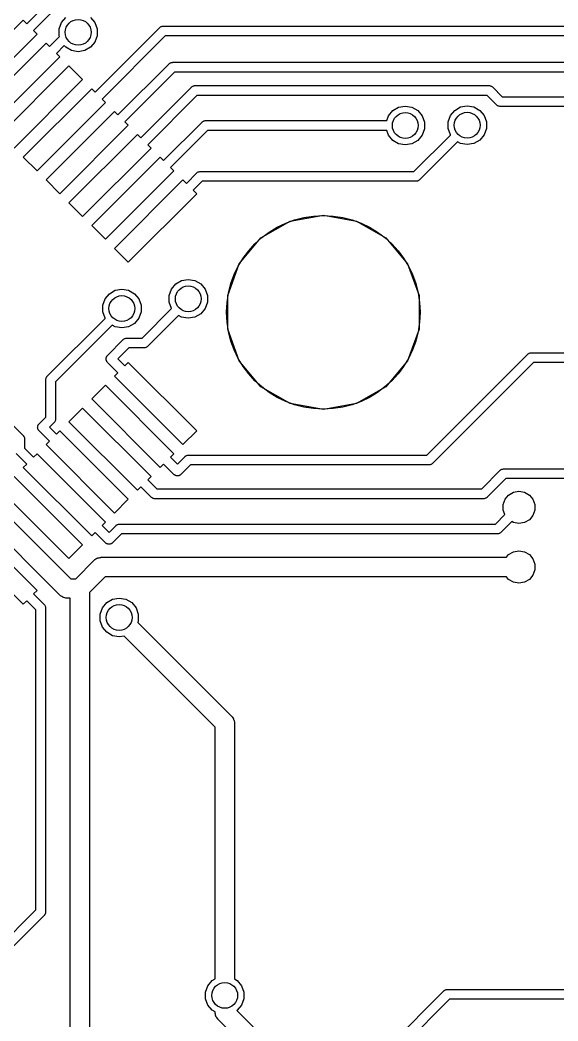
# Model space of a CAD drawing. Extents: x 0 to 100, y -163 to 0.
# Drawn here: x 57.8 to 66.14, y -85.99 to -70.47 of the extents above; entities that cross this region are included whole.
import ezdxf

# ---------------------------------------------------------------- set-up
doc = ezdxf.new("R2010")
doc.units = 0
doc.header["$MEASUREMENT"] = 0
doc.layers.add('BLACK', color=7, linetype='CONTINUOUS')

msp = doc.modelspace()

# ---------------------------------------------------------------- linework, layer by layer
at = {"layer": 'Black'}
for p, q in [((57.9011, -70.5267), (62.1973, -66.2304)), ((62.2828, -66.3605), (58.0088, -70.6344)), ((58.4382, -70.5097), (58.5054, -70.4296)), ((58.8926, -70.4296), (58.9598, -70.5097)), ((56.7882, -71.5352), (57.8489, -70.4745)), ((57.8489, -70.4745), (57.9011, -70.5267)), ((58.4024, -70.608), (58.4382, -70.5097)), ((58.9598, -70.5097), (58.9956, -70.608)), ((58.9618, -71.5874), (59.9636, -70.5855)), ((59.9636, -70.5855), (59.9664, -70.5836)), ((59.9664, -70.5836), (59.9685, -70.581)), ((59.9685, -70.581), (59.9771, -70.5761)), ((59.9771, -70.5761), (59.9853, -70.5703)), ((59.9853, -70.5703), (59.9885, -70.5695)), ((59.9885, -70.5695), (59.9914, -70.5678)), ((59.9914, -70.5678), (60.0012, -70.5661)), ((60.0012, -70.5661), (60.0109, -70.5635)), ((60.0109, -70.5635), (60.0142, -70.5638)), ((60.0142, -70.5638), (60.0175, -70.5632)), ((60.0175, -70.5632), (72.0501, -70.5632)), ((58.061, -70.6866), (57.0004, -71.7473)), ((58.0088, -70.6344), (58.061, -70.6866)), ((58.2547, -70.8803), (58.4077, -70.7272)), ((58.4024, -70.7126), (58.4024, -70.608)), ((58.4077, -70.7272), (58.4024, -70.7126)), ((58.9956, -70.7126), (58.9598, -70.8109)), ((58.9956, -70.608), (58.9956, -70.7126)), ((60.0491, -70.7156), (59.0695, -71.6951)), ((72.1263, -70.7156), (60.0491, -70.7156)), ((57.1418, -71.8887), (58.2024, -70.8281)), ((58.2024, -70.8281), (58.2547, -70.8803)), ((58.4845, -70.866), (58.3624, -70.988)), ((58.5054, -70.891), (58.4845, -70.866)), ((58.596, -70.9433), (58.5054, -70.891)), ((58.8926, -70.891), (58.802, -70.9433)), ((58.9598, -70.8109), (58.8926, -70.891)), ((58.4146, -71.0402), (57.3539, -72.1009)), ((58.3624, -70.988), (58.4146, -71.0402)), ((58.699, -70.9614), (58.596, -70.9433)), ((58.802, -70.9433), (58.699, -70.9614)), ((57.4953, -72.2423), (58.556, -71.1816)), ((58.556, -71.1816), (58.7681, -71.3938)), ((59.3153, -71.9409), (60.1085, -71.1476)), ((60.1085, -71.1476), (60.1113, -71.1457)), ((60.1113, -71.1457), (60.1134, -71.1431)), ((60.1134, -71.1431), (60.122, -71.1381)), ((60.122, -71.1381), (60.1302, -71.1324)), ((60.1302, -71.1324), (60.1334, -71.1316)), ((60.1334, -71.1316), (60.1363, -71.1299)), ((60.1363, -71.1299), (60.1461, -71.1282)), ((60.1461, -71.1282), (60.1558, -71.1256)), ((60.1558, -71.1256), (60.1591, -71.1259)), ((60.1591, -71.1259), (60.1624, -71.1253)), ((60.1624, -71.1253), (69.1569, -71.1253)), ((60.194, -71.2777), (59.423, -72.0486)), ((69.1569, -71.2777), (60.194, -71.2777)), ((58.7681, -71.3938), (57.7075, -72.4544)), ((59.6689, -72.2945), (60.4546, -71.5087)), ((60.4546, -71.5087), (60.4574, -71.5068)), ((60.4574, -71.5068), (60.4595, -71.5042)), ((60.4595, -71.5042), (60.4681, -71.4993)), ((60.4681, -71.4993), (60.4763, -71.4935)), ((60.4763, -71.4935), (60.4795, -71.4927)), ((60.4795, -71.4927), (60.4824, -71.491)), ((60.4824, -71.491), (60.4922, -71.4893)), ((60.4922, -71.4893), (60.5019, -71.4867)), ((60.5019, -71.4867), (60.5052, -71.487)), ((60.5052, -71.487), (60.5085, -71.4864)), ((60.5085, -71.4864), (65.0708, -71.4864)), ((65.0708, -71.4864), (65.0741, -71.487)), ((65.0741, -71.487), (65.0774, -71.4867)), ((65.0774, -71.4867), (65.0871, -71.4893)), ((65.0871, -71.4893), (65.0969, -71.491)), ((65.0969, -71.491), (65.0998, -71.4927)), ((65.0998, -71.4927), (65.103, -71.4935)), ((65.103, -71.4935), (65.1112, -71.4993)), ((65.1112, -71.4993), (65.1198, -71.5042)), ((65.1198, -71.5042), (65.1219, -71.5068)), ((65.1219, -71.5068), (65.1247, -71.5087)), ((65.1247, -71.5087), (65.2738, -71.6578)), ((57.8489, -72.5958), (58.9095, -71.5352)), ((58.9095, -71.5352), (58.9618, -71.5874)), ((60.5401, -71.6388), (59.7766, -72.4022)), ((65.0392, -71.6388), (60.5401, -71.6388)), ((65.1883, -71.7879), (65.0392, -71.6388)), ((65.2738, -71.6578), (71.1193, -71.6578)), ((59.1217, -71.7473), (58.061, -72.808)), ((59.0695, -71.6951), (59.1217, -71.7473)), ((63.5758, -71.8738), (63.6664, -71.8215)), ((63.6664, -71.8215), (63.7694, -71.8034)), ((63.7694, -71.8034), (63.8724, -71.8215)), ((63.8724, -71.8215), (63.963, -71.8738)), ((64.5358, -71.8697), (64.6264, -71.8174)), ((64.6264, -71.8174), (64.7294, -71.7993)), ((64.7294, -71.7993), (64.8324, -71.8174)), ((64.8324, -71.8174), (64.923, -71.8697)), ((65.1911, -71.7898), (65.1883, -71.7879)), ((65.1932, -71.7924), (65.1911, -71.7898)), ((65.2018, -71.7973), (65.1932, -71.7924)), ((65.21, -71.8031), (65.2018, -71.7973)), ((65.2132, -71.8039), (65.21, -71.8031)), ((65.2161, -71.8056), (65.2132, -71.8039)), ((65.2259, -71.8073), (65.2161, -71.8056)), ((65.2356, -71.8099), (65.2259, -71.8073)), ((65.2389, -71.8096), (65.2356, -71.8099)), ((65.2422, -71.8102), (65.2389, -71.8096)), ((71.1509, -71.8102), (65.2422, -71.8102)), ((58.2024, -72.9494), (59.2631, -71.8887)), ((59.2631, -71.8887), (59.3153, -71.9409)), ((63.4815, -72.0283), (63.5086, -71.9539)), ((63.5086, -71.9539), (63.5758, -71.8738)), ((63.963, -71.8738), (64.0302, -71.9539)), ((64.0302, -71.9539), (64.066, -72.0522)), ((64.4328, -72.0481), (64.4686, -71.9498)), ((64.4686, -71.9498), (64.5358, -71.8697)), ((64.923, -71.8697), (64.9902, -71.9498)), ((64.9902, -71.9498), (65.026, -72.0481)), ((59.4752, -72.1009), (58.4146, -73.1615)), ((59.423, -72.0486), (59.4752, -72.1009)), ((60.0224, -72.648), (60.6197, -72.0506)), ((60.6197, -72.0506), (60.6225, -72.0487)), ((60.6225, -72.0487), (60.6246, -72.0461)), ((60.6246, -72.0461), (60.6332, -72.0412)), ((60.6332, -72.0412), (60.6414, -72.0354)), ((60.6414, -72.0354), (60.6446, -72.0346)), ((60.6446, -72.0346), (60.6475, -72.0329)), ((60.6475, -72.0329), (60.6573, -72.0312)), ((60.6573, -72.0312), (60.667, -72.0286)), ((60.667, -72.0286), (60.6703, -72.0289)), ((60.6703, -72.0289), (60.6736, -72.0283)), ((60.6736, -72.0283), (63.4815, -72.0283)), ((64.066, -72.0522), (64.066, -72.1568)), ((64.4328, -72.1527), (64.4328, -72.0481)), ((65.026, -72.0481), (65.026, -72.1527)), ((58.556, -73.3029), (59.6167, -72.2423)), ((59.6167, -72.2423), (59.6689, -72.2945)), ((60.7052, -72.1807), (60.1301, -72.7557)), ((63.4815, -72.1807), (60.7052, -72.1807)), ((63.5086, -72.2551), (63.4815, -72.1807)), ((63.5758, -72.3352), (63.5086, -72.2551)), ((63.9046, -72.8174), (64.4697, -72.2523)), ((64.0302, -72.2551), (63.963, -72.3352)), ((64.066, -72.1568), (64.0302, -72.2551)), ((64.4686, -72.251), (64.4328, -72.1527)), ((64.4697, -72.2523), (64.4686, -72.251)), ((64.9902, -72.251), (64.923, -72.3311)), ((65.026, -72.1527), (64.9902, -72.251)), ((59.8288, -72.4544), (58.7681, -73.5151)), ((59.7766, -72.4022), (59.8288, -72.4544)), ((63.6664, -72.3875), (63.5758, -72.3352)), ((63.7694, -72.4056), (63.6664, -72.3875)), ((63.8724, -72.3875), (63.7694, -72.4056)), ((63.963, -72.3352), (63.8724, -72.3875)), ((64.5806, -72.3569), (63.9901, -72.9475)), ((64.6264, -72.3834), (64.5806, -72.3569)), ((64.7294, -72.4015), (64.6264, -72.3834)), ((64.8324, -72.3834), (64.7294, -72.4015)), ((64.923, -72.3311), (64.8324, -72.3834)), ((58.061, -72.808), (57.8489, -72.5958)), ((58.9095, -73.6565), (59.9702, -72.5958)), ((59.9702, -72.5958), (60.0224, -72.648)), ((60.1301, -72.7557), (60.1823, -72.808)), ((60.1823, -72.808), (59.1217, -73.8686)), ((60.376, -73.0016), (60.5378, -72.8397)), ((60.5378, -72.8397), (60.5406, -72.8378)), ((60.5406, -72.8378), (60.5427, -72.8352)), ((60.5427, -72.8352), (60.5513, -72.8302)), ((60.5513, -72.8302), (60.5595, -72.8245)), ((60.5595, -72.8245), (60.5627, -72.8237)), ((60.5627, -72.8237), (60.5656, -72.822)), ((60.5656, -72.822), (60.5754, -72.8203)), ((60.5754, -72.8203), (60.5851, -72.8177)), ((60.5851, -72.8177), (60.5884, -72.818)), ((60.5884, -72.818), (60.5917, -72.8174)), ((60.5917, -72.8174), (63.9046, -72.8174)), ((58.4146, -73.1615), (58.2024, -72.9494)), ((59.2631, -74.01), (60.3238, -72.9494)), ((60.3238, -72.9494), (60.376, -73.0016)), ((60.6233, -72.9698), (60.4837, -73.1093)), ((63.9362, -72.9698), (60.6233, -72.9698)), ((63.9395, -72.9692), (63.9362, -72.9698)), ((63.9428, -72.9695), (63.9395, -72.9692)), ((63.9525, -72.9669), (63.9428, -72.9695)), ((63.9623, -72.9652), (63.9525, -72.9669)), ((63.9652, -72.9635), (63.9623, -72.9652)), ((63.9684, -72.9627), (63.9652, -72.9635)), ((63.9766, -72.9569), (63.9684, -72.9627)), ((63.9852, -72.952), (63.9766, -72.9569)), ((63.9873, -72.9494), (63.9852, -72.952)), ((63.9901, -72.9475), (63.9873, -72.9494)), ((60.5359, -73.1615), (59.4752, -74.2222)), ((60.4837, -73.1093), (60.5359, -73.1615)), ((58.7681, -73.5151), (58.556, -73.3029)), ((61.985, -73.5851), (62.5, -73.4943)), ((62.5, -73.4943), (63.015, -73.5851)), ((59.1217, -73.8686), (58.9095, -73.6565)), ((61.5321, -73.8465), (61.985, -73.5851)), ((63.015, -73.5851), (63.4679, -73.8465)), ((61.196, -74.2471), (61.5321, -73.8465)), ((63.4679, -73.8465), (63.804, -74.2471)), ((59.4752, -74.2222), (59.2631, -74.01)), ((55.1191, -74.1834), (57.847, -76.9113)), ((61.0171, -74.7385), (61.196, -74.2471)), ((63.804, -74.2471), (63.9829, -74.7385)), ((60.1447, -74.6408), (60.2119, -74.5607)), ((60.2119, -74.5607), (60.3025, -74.5084)), ((60.3025, -74.5084), (60.4055, -74.4903)), ((60.4055, -74.4903), (60.5085, -74.5084)), ((60.5085, -74.5084), (60.5991, -74.5607)), ((60.5991, -74.5607), (60.6663, -74.6408)), ((59.1158, -74.7917), (59.183, -74.7116)), ((59.183, -74.7116), (59.2736, -74.6593)), ((59.2736, -74.6593), (59.3766, -74.6412)), ((59.3766, -74.6412), (59.4796, -74.6593)), ((59.4796, -74.6593), (59.5702, -74.7116)), ((59.5702, -74.7116), (59.6374, -74.7917)), ((60.1089, -74.7391), (60.1447, -74.6408)), ((60.1089, -74.8437), (60.1089, -74.7391)), ((60.6663, -74.6408), (60.7021, -74.7391)), ((60.7021, -74.7391), (60.7021, -74.8437)), ((61.0171, -75.2615), (61.0171, -74.7385)), ((63.9829, -74.7385), (63.9829, -75.2615)), ((59.08, -74.89), (59.1158, -74.7917)), ((59.08, -74.9946), (59.08, -74.89)), ((59.6374, -74.7917), (59.6732, -74.89)), ((59.6732, -74.89), (59.6732, -74.9946)), ((60.1447, -74.942), (60.1089, -74.8437)), ((60.7021, -74.8437), (60.6663, -74.942)), ((58.2191, -75.992), (59.1169, -75.0942)), ((59.1158, -75.0929), (59.08, -74.9946)), ((59.1169, -75.0942), (59.1158, -75.0929)), ((59.6374, -75.0929), (59.5702, -75.173)), ((59.6732, -74.9946), (59.6374, -75.0929)), ((59.6886, -75.4005), (60.1458, -74.9433)), ((60.2567, -75.0479), (59.7741, -75.5306)), ((60.1458, -74.9433), (60.1447, -74.942)), ((60.3025, -75.0744), (60.2567, -75.0479)), ((60.4055, -75.0925), (60.3025, -75.0744)), ((60.5085, -75.0744), (60.4055, -75.0925)), ((60.5991, -75.0221), (60.5085, -75.0744)), ((60.6663, -74.942), (60.5991, -75.0221)), ((59.2278, -75.1988), (58.3492, -76.0775)), ((59.2736, -75.2253), (59.2278, -75.1988)), ((59.3766, -75.2434), (59.2736, -75.2253)), ((59.4796, -75.2253), (59.3766, -75.2434)), ((59.5702, -75.173), (59.4796, -75.2253)), ((59.4236, -75.4068), (59.4265, -75.4051)), ((59.4265, -75.4051), (59.4363, -75.4034)), ((59.4363, -75.4034), (59.446, -75.4008)), ((59.446, -75.4008), (59.4493, -75.4011)), ((59.4493, -75.4011), (59.4526, -75.4005)), ((59.4526, -75.4005), (59.6886, -75.4005)), ((61.196, -75.7529), (61.0171, -75.2615)), ((63.9829, -75.2615), (63.804, -75.7529)), ((59.1534, -75.6681), (59.3987, -75.4228)), ((59.4842, -75.5529), (59.3151, -75.722)), ((59.3987, -75.4228), (59.4015, -75.4209)), ((59.4015, -75.4209), (59.4036, -75.4183)), ((59.4036, -75.4183), (59.4122, -75.4133)), ((59.4122, -75.4133), (59.4204, -75.4076)), ((59.4204, -75.4076), (59.4236, -75.4068)), ((59.7202, -75.5529), (59.4842, -75.5529)), ((59.7235, -75.5523), (59.7202, -75.5529)), ((59.7268, -75.5526), (59.7235, -75.5523)), ((59.7365, -75.55), (59.7268, -75.5526)), ((59.7463, -75.5483), (59.7365, -75.55)), ((59.7492, -75.5466), (59.7463, -75.5483)), ((59.7524, -75.5458), (59.7492, -75.5466)), ((59.7606, -75.54), (59.7524, -75.5458)), ((59.7692, -75.5351), (59.7606, -75.54)), ((59.7713, -75.5325), (59.7692, -75.5351)), ((59.7741, -75.5306), (59.7713, -75.5325)), ((59.1314, -75.7154), (59.1331, -75.7089)), ((59.132, -75.722), (59.1314, -75.7154)), ((59.1331, -75.7089), (59.1337, -75.7023)), ((59.1337, -75.7023), (59.1365, -75.6962)), ((59.1365, -75.6962), (59.1382, -75.6898)), ((59.1382, -75.6898), (59.1421, -75.6843)), ((59.1421, -75.6843), (59.1449, -75.6783)), ((59.1449, -75.6783), (59.1496, -75.6736)), ((59.1496, -75.6736), (59.1534, -75.6681)), ((64.1057, -77.2131), (65.6689, -75.6499)), ((65.6689, -75.6499), (65.6717, -75.648)), ((65.6717, -75.648), (65.6738, -75.6454)), ((65.6738, -75.6454), (65.6824, -75.6404)), ((65.6824, -75.6404), (65.6906, -75.6347)), ((65.6906, -75.6347), (65.6938, -75.6339)), ((65.6938, -75.6339), (65.6967, -75.6322)), ((65.6967, -75.6322), (65.7065, -75.6305)), ((65.7065, -75.6305), (65.7162, -75.6279)), ((65.7162, -75.6279), (65.7195, -75.6282)), ((65.7195, -75.6282), (65.7228, -75.6276)), ((65.7228, -75.6276), (68.0852, -75.6276)), ((59.1314, -75.7286), (59.132, -75.722)), ((59.1331, -75.7351), (59.1314, -75.7286)), ((59.1337, -75.7417), (59.1331, -75.7351)), ((59.1365, -75.7478), (59.1337, -75.7417)), ((59.1382, -75.7542), (59.1365, -75.7478)), ((59.1421, -75.7597), (59.1382, -75.7542)), ((59.1449, -75.7657), (59.1421, -75.7597)), ((59.1496, -75.7704), (59.1449, -75.7657)), ((59.1534, -75.7759), (59.1496, -75.7704)), ((59.3153, -75.9378), (59.1534, -75.7759)), ((59.3151, -75.722), (59.4231, -75.83)), ((59.4231, -75.83), (59.4752, -75.7778)), ((59.4752, -75.7778), (60.5359, -76.8385)), ((61.5321, -76.1535), (61.196, -75.7529)), ((63.804, -75.7529), (63.4679, -76.1535)), ((65.7544, -75.78), (64.1912, -77.3432)), ((68.1168, -75.78), (65.7544, -75.78)), ((58.1997, -76.0296), (58.2014, -76.0198)), ((58.2014, -76.0198), (58.2031, -76.0169)), ((58.2031, -76.0169), (58.2039, -76.0137)), ((58.2039, -76.0137), (58.2097, -76.0055)), ((58.2097, -76.0055), (58.2146, -75.9969)), ((58.2146, -75.9969), (58.2172, -75.9948)), ((58.2172, -75.9948), (58.2191, -75.992)), ((59.2631, -75.9899), (59.3153, -75.9378)), ((60.3238, -77.0506), (59.2631, -75.9899)), ((58.1968, -76.0459), (58.1974, -76.0426)), ((58.1968, -76.6246), (58.1968, -76.0459)), ((58.1971, -76.0393), (58.1997, -76.0296)), ((58.1974, -76.0426), (58.1971, -76.0393)), ((58.3492, -76.0775), (58.3492, -76.6562)), ((58.9095, -76.3435), (59.1217, -76.1314)), ((59.1217, -76.1314), (60.1823, -77.192)), ((61.985, -76.4149), (61.5321, -76.1535)), ((63.4679, -76.1535), (63.015, -76.4149)), ((58.556, -76.6971), (58.7681, -76.4849)), ((58.7681, -76.4849), (59.8288, -77.5456)), ((59.9702, -77.4042), (58.9095, -76.3435)), ((62.5, -76.5057), (61.985, -76.4149)), ((63.015, -76.4149), (62.5, -76.5057)), ((58.0927, -76.7287), (58.1968, -76.6246)), ((58.0707, -76.776), (58.0724, -76.7695)), ((58.0713, -76.7826), (58.0707, -76.776)), ((58.0707, -76.7892), (58.0713, -76.7826)), ((58.0724, -76.7957), (58.0707, -76.7892)), ((58.0724, -76.7695), (58.073, -76.7629)), ((58.073, -76.8023), (58.0724, -76.7957)), ((58.073, -76.7629), (58.0758, -76.7568)), ((58.0758, -76.7568), (58.0775, -76.7504)), ((58.0775, -76.7504), (58.0814, -76.7449)), ((58.0814, -76.7449), (58.0842, -76.7389)), ((58.0842, -76.7389), (58.0889, -76.7342)), ((58.0889, -76.7342), (58.0927, -76.7287)), ((58.3269, -76.7101), (58.2544, -76.7826)), ((58.2544, -76.7826), (58.3624, -76.8907)), ((58.3288, -76.7073), (58.3269, -76.7101)), ((58.3314, -76.7052), (58.3288, -76.7073)), ((58.3364, -76.6966), (58.3314, -76.7052)), ((58.3421, -76.6884), (58.3364, -76.6966)), ((58.3429, -76.6852), (58.3421, -76.6884)), ((58.3446, -76.6823), (58.3429, -76.6852)), ((58.3463, -76.6725), (58.3446, -76.6823)), ((58.3489, -76.6628), (58.3463, -76.6725)), ((58.3492, -76.6562), (58.3486, -76.6595)), ((58.3486, -76.6595), (58.3489, -76.6628)), ((59.6167, -77.7577), (58.556, -76.6971)), ((57.847, -76.9113), (57.8489, -76.9141)), ((57.8489, -76.9141), (57.8515, -76.9162)), ((57.8515, -76.9162), (57.8564, -76.9248)), ((57.8564, -76.9248), (57.8622, -76.933)), ((57.8622, -76.933), (57.863, -76.9362)), ((57.863, -76.9362), (57.8647, -76.9391)), ((57.8647, -76.9391), (57.8664, -76.9489)), ((57.8664, -76.9489), (57.869, -76.9586)), ((58.0758, -76.8084), (58.073, -76.8023)), ((58.0775, -76.8148), (58.0758, -76.8084)), ((58.0814, -76.8203), (58.0775, -76.8148)), ((58.0842, -76.8263), (58.0814, -76.8203)), ((58.0889, -76.831), (58.0842, -76.8263)), ((58.0927, -76.8365), (58.0889, -76.831)), ((58.2546, -76.9984), (58.0927, -76.8365)), ((58.3624, -76.8907), (58.4146, -76.8385)), ((58.4146, -76.8385), (59.4752, -77.8991)), ((60.5359, -76.8385), (60.3238, -77.0506)), ((57.869, -76.9586), (57.8687, -76.9619)), ((57.8687, -76.9619), (57.8693, -76.9652)), ((57.8693, -76.9652), (57.8693, -77.1045)), ((57.8693, -77.1045), (58.0089, -77.2442)), ((58.2024, -77.0506), (58.2546, -76.9984)), ((59.2631, -78.1113), (58.2024, -77.0506)), ((57.9011, -77.3519), (57.7392, -77.19)), ((58.0089, -77.2442), (58.061, -77.192)), ((58.061, -77.192), (59.1217, -78.2527)), ((60.1823, -77.192), (60.1302, -77.2442)), ((60.1302, -77.2442), (60.2382, -77.3522)), ((60.2382, -77.3522), (60.355, -77.2354)), ((60.355, -77.2354), (60.3578, -77.2335)), ((60.3578, -77.2335), (60.3599, -77.2309)), ((60.3599, -77.2309), (60.3685, -77.2259)), ((60.3685, -77.2259), (60.3767, -77.2202)), ((60.3767, -77.2202), (60.3799, -77.2194)), ((60.3799, -77.2194), (60.3828, -77.2177)), ((60.3828, -77.2177), (60.3926, -77.216)), ((60.3926, -77.216), (60.4023, -77.2134)), ((60.4023, -77.2134), (60.4056, -77.2137)), ((60.4056, -77.2137), (60.4089, -77.2131)), ((60.4089, -77.2131), (64.1057, -77.2131)), ((58.0256, -78.2881), (57.1172, -77.3797)), ((57.8489, -77.4042), (57.9011, -77.3519)), ((58.9095, -78.4648), (57.8489, -77.4042)), ((60.0224, -77.352), (59.9702, -77.4042)), ((60.1843, -77.5139), (60.0224, -77.352)), ((60.4405, -77.3655), (60.2921, -77.5139)), ((64.1373, -77.3655), (60.4405, -77.3655)), ((64.1406, -77.3649), (64.1373, -77.3655)), ((64.1439, -77.3652), (64.1406, -77.3649)), ((64.1536, -77.3626), (64.1439, -77.3652)), ((64.1634, -77.3609), (64.1536, -77.3626)), ((64.1663, -77.3592), (64.1634, -77.3609)), ((64.1695, -77.3584), (64.1663, -77.3592)), ((64.1777, -77.3526), (64.1695, -77.3584)), ((64.1863, -77.3477), (64.1777, -77.3526)), ((64.1884, -77.3451), (64.1863, -77.3477)), ((64.1912, -77.3432), (64.1884, -77.3451)), ((57.7075, -77.5456), (58.7681, -78.6062)), ((59.8288, -77.5456), (59.7766, -77.5978)), ((60.1898, -77.5177), (60.1843, -77.5139)), ((60.1945, -77.5224), (60.1898, -77.5177)), ((60.2005, -77.5252), (60.1945, -77.5224)), ((60.206, -77.5291), (60.2005, -77.5252)), ((60.2124, -77.5308), (60.206, -77.5291)), ((60.2185, -77.5336), (60.2124, -77.5308)), ((60.2251, -77.5342), (60.2185, -77.5336)), ((60.2316, -77.5359), (60.2251, -77.5342)), ((60.2382, -77.5353), (60.2316, -77.5359)), ((60.2448, -77.5359), (60.2382, -77.5353)), ((60.2513, -77.5342), (60.2448, -77.5359)), ((60.2579, -77.5336), (60.2513, -77.5342)), ((60.264, -77.5308), (60.2579, -77.5336)), ((60.2704, -77.5291), (60.264, -77.5308)), ((60.2759, -77.5252), (60.2704, -77.5291)), ((60.2819, -77.5224), (60.2759, -77.5252)), ((60.2866, -77.5177), (60.2819, -77.5224)), ((60.2921, -77.5139), (60.2866, -77.5177)), ((64.9539, -77.7373), (65.2423, -77.4489)), ((65.2423, -77.4489), (65.2451, -77.447)), ((65.2451, -77.447), (65.2472, -77.4444)), ((65.2472, -77.4444), (65.2558, -77.4394)), ((65.2558, -77.4394), (65.264, -77.4337)), ((65.264, -77.4337), (65.2672, -77.4329)), ((65.2672, -77.4329), (65.2701, -77.4312)), ((65.2701, -77.4312), (65.2799, -77.4295)), ((65.2799, -77.4295), (65.2896, -77.4269)), ((65.2896, -77.4269), (65.2929, -77.4272)), ((65.2929, -77.4272), (65.2962, -77.4266)), ((65.2962, -77.4266), (67.09, -77.4266)), ((57.1398, -77.6849), (57.8843, -78.4294)), ((59.6689, -77.7055), (59.6167, -77.7577)), ((59.8307, -77.8674), (59.6689, -77.7055)), ((59.7766, -77.5978), (59.9162, -77.7373)), ((65.3278, -77.579), (65.0394, -77.8674)), ((67.0584, -77.579), (65.3278, -77.579)), ((59.8335, -77.8693), (59.8307, -77.8674)), ((59.8356, -77.8719), (59.8335, -77.8693)), ((59.8442, -77.8768), (59.8356, -77.8719)), ((59.8524, -77.8826), (59.8442, -77.8768)), ((59.8556, -77.8834), (59.8524, -77.8826)), ((59.8585, -77.8851), (59.8556, -77.8834)), ((59.8683, -77.8868), (59.8585, -77.8851)), ((59.878, -77.8894), (59.8683, -77.8868)), ((59.9162, -77.7373), (64.9539, -77.7373)), ((65.0018, -77.8868), (64.9921, -77.8894)), ((65.0116, -77.8851), (65.0018, -77.8868)), ((65.0145, -77.8834), (65.0116, -77.8851)), ((65.0177, -77.8826), (65.0145, -77.8834)), ((65.0259, -77.8768), (65.0177, -77.8826)), ((65.0345, -77.8719), (65.0259, -77.8768)), ((65.0366, -77.8693), (65.0345, -77.8719)), ((65.0394, -77.8674), (65.0366, -77.8693)), ((65.3156, -77.8988), (65.3714, -77.8323)), ((65.3714, -77.8323), (65.4465, -77.7889)), ((65.4465, -77.7889), (65.532, -77.7738)), ((65.532, -77.7738), (65.6175, -77.7889)), ((65.6175, -77.7889), (65.6926, -77.8323)), ((65.6926, -77.8323), (65.7484, -77.8988)), ((59.4752, -77.8991), (59.2631, -78.1113)), ((59.8813, -77.8891), (59.878, -77.8894)), ((59.8846, -77.8897), (59.8813, -77.8891)), ((64.9855, -77.8897), (59.8846, -77.8897)), ((64.9888, -77.8891), (64.9855, -77.8897)), ((64.9921, -77.8894), (64.9888, -77.8891)), ((65.2859, -77.9803), (65.3156, -77.8988)), ((65.2859, -78.0671), (65.2859, -77.9803)), ((65.7484, -77.8988), (65.7781, -77.9803)), ((65.7781, -77.9803), (65.7781, -78.0671)), ((58.2024, -79.1719), (57.1418, -78.1113)), ((65.1654, -78.2825), (65.3112, -78.1367)), ((65.3112, -78.1367), (65.2859, -78.0671)), ((65.7484, -78.1487), (65.6926, -78.2151)), ((65.7781, -78.0671), (65.7484, -78.1487)), ((57.0004, -78.2527), (58.061, -79.3134)), ((58.0258, -78.2882), (58.0256, -78.2881)), ((58.556, -78.8184), (58.0258, -78.2882)), ((59.1217, -78.2527), (59.0696, -78.3048)), ((59.0696, -78.3048), (59.1776, -78.4128)), ((59.1776, -78.4128), (59.2856, -78.3048)), ((59.2856, -78.3048), (59.2884, -78.3029)), ((59.2884, -78.3029), (59.2905, -78.3003)), ((59.2905, -78.3003), (59.2991, -78.2953)), ((59.2991, -78.2953), (59.3073, -78.2896)), ((59.3073, -78.2896), (59.3105, -78.2888)), ((59.3105, -78.2888), (59.3134, -78.2871)), ((59.3134, -78.2871), (59.3232, -78.2854)), ((59.3232, -78.2854), (59.3329, -78.2828)), ((59.3329, -78.2828), (59.3362, -78.2831)), ((59.3362, -78.2831), (59.3395, -78.2825)), ((59.3395, -78.2825), (65.1654, -78.2825)), ((65.4202, -78.2433), (65.2509, -78.4126)), ((65.4465, -78.2585), (65.4202, -78.2433)), ((65.532, -78.2736), (65.4465, -78.2585)), ((65.6175, -78.2585), (65.532, -78.2736)), ((65.6926, -78.2151), (65.6175, -78.2585)), ((57.8489, -79.5255), (56.7882, -78.4648)), ((57.8843, -78.4294), (58.5848, -79.13)), ((58.9618, -78.4126), (58.9095, -78.4648)), ((59.1237, -78.5745), (58.9618, -78.4126)), ((59.3711, -78.4349), (59.2315, -78.5745)), ((65.197, -78.4349), (59.3711, -78.4349)), ((65.2003, -78.4343), (65.197, -78.4349)), ((65.2036, -78.4346), (65.2003, -78.4343)), ((65.2133, -78.432), (65.2036, -78.4346)), ((65.2231, -78.4303), (65.2133, -78.432)), ((65.226, -78.4286), (65.2231, -78.4303)), ((65.2292, -78.4278), (65.226, -78.4286)), ((65.2374, -78.422), (65.2292, -78.4278)), ((65.246, -78.4171), (65.2374, -78.422)), ((65.2481, -78.4145), (65.246, -78.4171)), ((65.2509, -78.4126), (65.2481, -78.4145)), ((58.7681, -78.6062), (58.556, -78.8184)), ((59.1292, -78.5783), (59.1237, -78.5745)), ((59.1339, -78.583), (59.1292, -78.5783)), ((59.1399, -78.5858), (59.1339, -78.583)), ((59.1454, -78.5897), (59.1399, -78.5858)), ((59.1518, -78.5914), (59.1454, -78.5897)), ((59.1579, -78.5942), (59.1518, -78.5914)), ((59.1645, -78.5948), (59.1579, -78.5942)), ((59.171, -78.5965), (59.1645, -78.5948)), ((59.1776, -78.5959), (59.171, -78.5965)), ((59.1842, -78.5965), (59.1776, -78.5959)), ((59.1907, -78.5948), (59.1842, -78.5965)), ((59.1973, -78.5942), (59.1907, -78.5948)), ((59.2034, -78.5914), (59.1973, -78.5942)), ((59.2098, -78.5897), (59.2034, -78.5914)), ((59.2153, -78.5858), (59.2098, -78.5897)), ((59.2213, -78.583), (59.2153, -78.5858)), ((59.226, -78.5783), (59.2213, -78.583)), ((59.2315, -78.5745), (59.226, -78.5783)), ((58.975, -78.8236), (58.991, -78.8124)), ((58.991, -78.8124), (58.9974, -78.8106)), ((58.9974, -78.8106), (59.0031, -78.8073)), ((59.0031, -78.8073), (59.0224, -78.8039)), ((59.0224, -78.8039), (59.0413, -78.7989)), ((59.0413, -78.7989), (59.0479, -78.7994)), ((59.0479, -78.7994), (59.0544, -78.7983)), ((59.0544, -78.7983), (65.3366, -78.7983)), ((65.3366, -78.7983), (65.3714, -78.7569)), ((65.3714, -78.7569), (65.4465, -78.7135)), ((65.4465, -78.7135), (65.532, -78.6984)), ((65.532, -78.6984), (65.6175, -78.7135)), ((65.6175, -78.7135), (65.6926, -78.7569)), ((65.6926, -78.7569), (65.7484, -78.8233)), ((58.6606, -79.13), (58.9483, -78.8422)), ((58.9483, -78.8422), (58.9537, -78.8384)), ((58.9537, -78.8384), (58.958, -78.8334)), ((58.958, -78.8334), (58.975, -78.8236)), ((65.7484, -78.8233), (65.7781, -78.9049)), ((65.7781, -78.9049), (65.7781, -78.9917)), ((59.1165, -79.0983), (58.8727, -79.3421)), ((65.3367, -79.0983), (59.1165, -79.0983)), ((65.3714, -79.1397), (65.3367, -79.0983)), ((65.7484, -79.0732), (65.6926, -79.1397)), ((65.7781, -78.9917), (65.7484, -79.0732)), ((58.2025, -79.1719), (58.2024, -79.1719)), ((58.4166, -79.3861), (58.2025, -79.1719)), ((58.5848, -79.13), (58.6606, -79.13)), ((65.4465, -79.1831), (65.3714, -79.1397)), ((65.532, -79.1982), (65.4465, -79.1831)), ((65.6175, -79.1831), (65.532, -79.1982)), ((65.6926, -79.1397), (65.6175, -79.1831)), ((58.061, -79.3134), (58.0088, -79.3656)), ((58.0088, -79.3656), (58.1707, -79.5274)), ((58.422, -79.3899), (58.4166, -79.3861)), ((58.4263, -79.3949), (58.422, -79.3899)), ((58.4433, -79.4047), (58.4263, -79.3949)), ((58.4593, -79.4159), (58.4433, -79.4047)), ((58.4657, -79.4177), (58.4593, -79.4159)), ((58.4714, -79.421), (58.4657, -79.4177)), ((58.4907, -79.4244), (58.4714, -79.421)), ((58.5096, -79.4294), (58.4907, -79.4244)), ((58.5162, -79.4289), (58.5096, -79.4294)), ((58.5227, -79.43), (58.5162, -79.4289)), ((58.5727, -79.43), (58.5227, -79.43)), ((58.5727, -87.0396), (58.5727, -79.43)), ((58.8727, -79.3421), (58.8727, -86.9775)), ((59.2318, -79.4472), (59.3348, -79.4291)), ((59.3348, -79.4291), (59.4378, -79.4472)), ((57.9011, -79.4733), (57.8489, -79.5255)), ((58.0406, -79.6129), (57.9011, -79.4733)), ((58.1707, -79.5274), (58.1726, -79.5302)), ((58.1726, -79.5302), (58.1752, -79.5323)), ((58.1752, -79.5323), (58.1801, -79.5409)), ((58.1801, -79.5409), (58.1859, -79.5491)), ((58.1859, -79.5491), (58.1867, -79.5523)), ((58.1867, -79.5523), (58.1884, -79.5552)), ((58.1884, -79.5552), (58.1901, -79.565)), ((58.1901, -79.565), (58.1927, -79.5747)), ((58.1927, -79.5747), (58.1924, -79.578)), ((58.1924, -79.578), (58.193, -79.5813)), ((58.193, -79.5813), (58.193, -84.2962)), ((59.0382, -79.6779), (59.074, -79.5796)), ((59.074, -79.5796), (59.1412, -79.4995)), ((59.1412, -79.4995), (59.2318, -79.4472)), ((59.4378, -79.4472), (59.5284, -79.4995)), ((59.5284, -79.4995), (59.5956, -79.5796)), ((59.5956, -79.5796), (59.6314, -79.6779)), ((58.0406, -84.2646), (58.0406, -79.6129)), ((59.0382, -79.7825), (59.0382, -79.6779)), ((59.6314, -79.6779), (59.6314, -79.7825)), ((59.074, -79.8808), (59.0382, -79.7825)), ((59.1412, -79.9609), (59.074, -79.8808)), ((59.6314, -79.7825), (59.6228, -79.8061)), ((59.6228, -79.8061), (61.0774, -81.2606)), ((59.2318, -80.0132), (59.1412, -79.9609)), ((59.3348, -80.0313), (59.2318, -80.0132)), ((59.4105, -80.018), (59.3348, -80.0313)), ((60.8213, -81.4288), (59.4105, -80.018)), ((61.0774, -81.2606), (61.0812, -81.266)), ((61.0812, -81.266), (61.0862, -81.2703)), ((61.0862, -81.2703), (61.096, -81.2873)), ((61.096, -81.2873), (61.1072, -81.3033)), ((60.8213, -85.3327), (60.8213, -81.4288)), ((61.1072, -81.3033), (61.109, -81.3097)), ((61.109, -81.3097), (61.1123, -81.3154)), ((61.1123, -81.3154), (61.1157, -81.3347)), ((61.1157, -81.3347), (61.1207, -81.3536)), ((61.1207, -81.3536), (61.1202, -81.3602)), ((61.1202, -81.3602), (61.1213, -81.3667)), ((61.1213, -81.3667), (61.1213, -85.3327)), ((52.8226, -89.4826), (58.0406, -84.2646)), ((58.1707, -84.3501), (52.9256, -89.5952)), ((58.1726, -84.3473), (58.1707, -84.3501)), ((58.1752, -84.3452), (58.1726, -84.3473)), ((58.1801, -84.3366), (58.1752, -84.3452)), ((58.1859, -84.3284), (58.1801, -84.3366)), ((58.1867, -84.3252), (58.1859, -84.3284)), ((58.1884, -84.3223), (58.1867, -84.3252)), ((58.1901, -84.3125), (58.1884, -84.3223)), ((58.1927, -84.3028), (58.1901, -84.3125)), ((58.193, -84.2962), (58.1924, -84.2995)), ((58.1924, -84.2995), (58.1927, -84.3028)), ((60.7777, -85.3578), (60.8213, -85.3327)), ((61.1213, -85.3327), (61.1649, -85.3578)), ((60.6747, -85.5362), (60.7105, -85.4379)), ((60.7105, -85.4379), (60.7777, -85.3578)), ((61.1649, -85.3578), (61.2321, -85.4379)), ((61.2321, -85.4379), (61.2679, -85.5362)), ((60.6747, -85.6408), (60.6747, -85.5362)), ((60.7105, -85.7391), (60.6747, -85.6408)), ((61.2679, -85.6408), (61.2321, -85.7391)), ((61.2679, -85.5362), (61.2679, -85.6408)), ((63.1328, -86.754), (64.3677, -85.519)), ((64.3677, -85.519), (64.3705, -85.5171)), ((64.3705, -85.5171), (64.3726, -85.5145)), ((64.3726, -85.5145), (64.3812, -85.5095)), ((64.3812, -85.5095), (64.3894, -85.5038)), ((64.3894, -85.5038), (64.3926, -85.503)), ((64.3926, -85.503), (64.3955, -85.5013)), ((64.3955, -85.5013), (64.4053, -85.4996)), ((64.4053, -85.4996), (64.415, -85.497)), ((64.415, -85.497), (64.4183, -85.4973)), ((64.4183, -85.4973), (64.4216, -85.4967)), ((64.4216, -85.4967), (86.1581, -85.4967)), ((60.7777, -85.8192), (60.7105, -85.7391)), ((61.2321, -85.7391), (61.1649, -85.8192)), ((64.4532, -85.6491), (63.2437, -86.8586)), ((86.1581, -85.6491), (64.4532, -85.6491)), ((60.8213, -85.8443), (60.7777, -85.8192)), ((60.8213, -85.8501), (60.8213, -85.8443)), ((60.8224, -85.8566), (60.8213, -85.8501)), ((60.8219, -85.8632), (60.8224, -85.8566)), ((60.8269, -85.8821), (60.8219, -85.8632)), ((60.8303, -85.9014), (60.8269, -85.8821)), ((60.8336, -85.9071), (60.8303, -85.9014)), ((60.8354, -85.9135), (60.8336, -85.9071)), ((60.8466, -85.9295), (60.8354, -85.9135)), ((60.8564, -85.9465), (60.8466, -85.9295)), ((60.8614, -85.9508), (60.8564, -85.9465)), ((60.8652, -85.9562), (60.8614, -85.9508)), ((62.6283, -87.7193), (60.8652, -85.9562)), ((61.1649, -85.8192), (61.157, -85.8237)), ((61.157, -85.8237), (62.7965, -87.4632))]:
    msp.add_line(p, q, dxfattribs=at)
for centre, radius in [((58.699, -70.6603), 0.2), ((63.7694, -72.1045), 0.2), ((64.7294, -72.1004), 0.2), ((62.5, -75), 1.5), ((60.4055, -74.7914), 0.2), ((59.3766, -74.9423), 0.2), ((59.3348, -79.7302), 0.2), ((60.9713, -85.5885), 0.2)]:
    msp.add_circle(centre, radius, dxfattribs=at)

doc.saveas('drawing.dxf')
